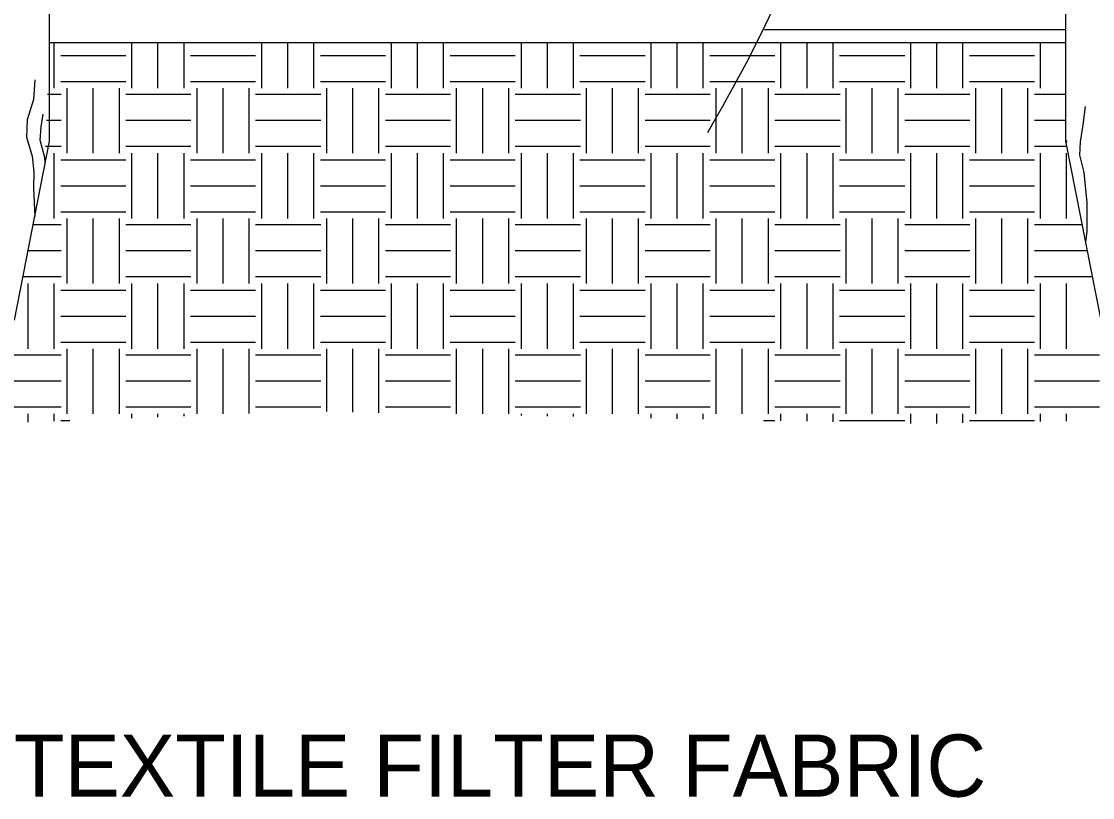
# Model space of a CAD drawing. Extents: x 9881 to 9952, y 9888 to 10017.
# Drawn here: x 9913.59 to 9931.62, y 9951.53 to 9964.58 of the extents above; entities that cross this region are included whole.
import ezdxf

# ---------------------------------------------------------------- set-up
doc = ezdxf.new("R2010")
doc.units = 0
for name, color, linetype in [('Default', 7, 'Continuous'), ('G-ANNO-TEXT', 7, 'Continuous'), ('G-DETL-LINE', 7, 'Continuous'), ('G-DETL-OTLN', 7, 'Continuous'), ('G-DETL-PATT', 7, 'Continuous')]:
    doc.layers.add(name, color=color, linetype=linetype)

msp = doc.modelspace()

# ---------------------------------------------------------------- linework, layer by layer
at = {"layer": 'Default'}
msp.add_line((9913.997, 9962.484), (9914.051, 9962.484), dxfattribs=at)
for points in [[(9913.817, 9963.599), (9913.817, 9963.599)], [(9931.18, 9962.542), (9931.18, 9962.542)]]:
    msp.add_lwpolyline(points, dxfattribs=at)
at = {"layer": 'G-DETL-LINE'}
for p, q in [((9926.102, 9964.447), (9931.175, 9964.447)), ((9914.068, 9964.228), (9931.175, 9964.228))]:
    msp.add_line(p, q, dxfattribs=at)
msp.add_spline([(9926.582, 9977.775), (9924.983, 9975.789), (9924.903, 9972.004), (9926.662, 9969.643), (9927.021, 9967.582), (9926.382, 9965.108), (9925.143, 9962.71)], degree=3, dxfattribs=at)
at = {"layer": 'G-DETL-OTLN'}
for p, q in [((9914.068, 9962.568), (9914.068, 9977.198)), ((9931.175, 9962.568), (9931.175, 9977.198)), ((9913.478, 9959.556), (9914.068, 9962.568)), ((9931.765, 9959.556), (9931.175, 9962.568))]:
    msp.add_line(p, q, dxfattribs=at)
at = {"layer": 'G-DETL-PATT'}
for p, q in [((9914.145, 9963.462), (9914.145, 9964.228)), ((9915.453, 9963.462), (9915.453, 9964.228)), ((9915.892, 9963.462), (9915.892, 9964.228)), ((9916.33, 9963.462), (9916.33, 9964.228)), ((9917.638, 9963.462), (9917.638, 9964.228)), ((9918.076, 9963.462), (9918.076, 9964.228)), ((9918.515, 9963.462), (9918.515, 9964.228)), ((9919.823, 9963.462), (9919.823, 9964.228)), ((9920.261, 9963.462), (9920.261, 9964.228)), ((9920.7, 9963.462), (9920.7, 9964.228)), ((9922.008, 9963.462), (9922.008, 9964.228)), ((9922.446, 9963.462), (9922.446, 9964.228)), ((9922.885, 9963.462), (9922.885, 9964.228)), ((9924.192, 9963.462), (9924.192, 9964.228)), ((9924.631, 9963.462), (9924.631, 9964.228)), ((9925.069, 9963.462), (9925.069, 9964.228)), ((9926.377, 9963.462), (9926.377, 9964.228)), ((9926.816, 9963.462), (9926.816, 9964.228)), ((9927.254, 9963.462), (9927.254, 9964.228)), ((9928.562, 9963.462), (9928.562, 9964.228)), ((9929.001, 9963.462), (9929.001, 9964.228)), ((9929.439, 9963.462), (9929.439, 9964.228)), ((9930.747, 9963.462), (9930.747, 9964.228)), ((9914.255, 9964.01), (9915.351, 9964.01)), ((9916.44, 9964.01), (9917.536, 9964.01)), ((9918.625, 9964.01), (9919.721, 9964.01)), ((9920.809, 9964.01), (9921.906, 9964.01)), ((9922.994, 9964.01), (9924.09, 9964.01)), ((9925.179, 9964.01), (9926.275, 9964.01)), ((9927.364, 9964.01), (9928.46, 9964.01)), ((9929.549, 9964.01), (9930.645, 9964.01)), ((9914.255, 9963.572), (9915.351, 9963.572)), ((9914.365, 9962.366), (9914.365, 9963.462)), ((9914.803, 9962.366), (9914.803, 9963.462)), ((9915.242, 9962.366), (9915.242, 9963.462)), ((9916.44, 9963.572), (9917.536, 9963.572)), ((9916.549, 9962.366), (9916.549, 9963.462)), ((9916.988, 9962.366), (9916.988, 9963.462)), ((9917.426, 9962.366), (9917.426, 9963.462)), ((9918.625, 9963.572), (9919.721, 9963.572)), ((9918.734, 9962.366), (9918.734, 9963.462)), ((9919.173, 9962.366), (9919.173, 9963.462)), ((9919.611, 9962.366), (9919.611, 9963.462)), ((9920.809, 9963.572), (9921.906, 9963.572)), ((9920.919, 9962.366), (9920.919, 9963.462)), ((9921.358, 9962.366), (9921.358, 9963.462)), ((9921.796, 9962.366), (9921.796, 9963.462)), ((9922.994, 9963.572), (9924.09, 9963.572)), ((9923.104, 9962.366), (9923.104, 9963.462)), ((9923.542, 9962.366), (9923.542, 9963.462)), ((9923.981, 9962.366), (9923.981, 9963.462)), ((9925.179, 9963.572), (9926.275, 9963.572)), ((9925.289, 9962.366), (9925.289, 9963.462)), ((9925.727, 9962.366), (9925.727, 9963.462)), ((9926.166, 9962.366), (9926.166, 9963.462)), ((9927.364, 9963.572), (9928.46, 9963.572)), ((9927.473, 9962.366), (9927.473, 9963.462)), ((9927.912, 9962.366), (9927.912, 9963.462)), ((9928.35, 9962.366), (9928.35, 9963.462)), ((9929.549, 9963.572), (9930.645, 9963.572)), ((9929.658, 9962.366), (9929.658, 9963.462)), ((9930.097, 9962.366), (9930.097, 9963.462)), ((9930.535, 9962.366), (9930.535, 9963.462)), ((9914.033, 9963.361), (9914.263, 9963.361)), ((9915.351, 9963.361), (9916.447, 9963.361)), ((9917.536, 9963.361), (9918.632, 9963.361)), ((9919.721, 9963.361), (9920.817, 9963.361)), ((9921.906, 9963.361), (9923.002, 9963.361)), ((9924.09, 9963.361), (9925.187, 9963.361)), ((9926.275, 9963.361), (9927.372, 9963.361)), ((9928.46, 9963.361), (9929.556, 9963.361)), ((9930.645, 9963.361), (9931.175, 9963.361)), ((9914.015, 9962.922), (9914.263, 9962.922)), ((9915.351, 9962.922), (9916.447, 9962.922)), ((9917.536, 9962.922), (9918.632, 9962.922)), ((9919.721, 9962.922), (9920.817, 9962.922)), ((9921.906, 9962.922), (9923.002, 9962.922)), ((9924.09, 9962.922), (9925.187, 9962.922)), ((9926.275, 9962.922), (9927.372, 9962.922)), ((9928.46, 9962.922), (9929.556, 9962.922)), ((9930.645, 9962.922), (9931.175, 9962.922)), ((9914.051, 9962.484), (9914.263, 9962.484)), ((9914.145, 9961.27), (9914.145, 9962.366)), ((9915.351, 9962.484), (9916.447, 9962.484)), ((9915.453, 9961.27), (9915.453, 9962.366)), ((9915.892, 9961.27), (9915.892, 9962.366)), ((9916.33, 9961.27), (9916.33, 9962.366)), ((9917.536, 9962.484), (9918.632, 9962.484)), ((9917.638, 9961.27), (9917.638, 9962.366)), ((9918.076, 9961.27), (9918.076, 9962.366)), ((9918.515, 9961.27), (9918.515, 9962.366)), ((9919.721, 9962.484), (9920.817, 9962.484)), ((9919.823, 9961.27), (9919.823, 9962.366)), ((9920.261, 9961.27), (9920.261, 9962.366)), ((9920.7, 9961.27), (9920.7, 9962.366)), ((9921.906, 9962.484), (9923.002, 9962.484)), ((9922.008, 9961.27), (9922.008, 9962.366)), ((9922.446, 9961.27), (9922.446, 9962.366)), ((9922.885, 9961.27), (9922.885, 9962.366)), ((9924.09, 9962.484), (9925.187, 9962.484)), ((9924.192, 9961.27), (9924.192, 9962.366)), ((9924.631, 9961.27), (9924.631, 9962.366)), ((9925.069, 9961.27), (9925.069, 9962.366)), ((9926.275, 9962.484), (9927.372, 9962.484)), ((9926.377, 9961.27), (9926.377, 9962.366)), ((9926.816, 9961.27), (9926.816, 9962.366)), ((9927.254, 9961.27), (9927.254, 9962.366)), ((9928.46, 9962.484), (9929.556, 9962.484)), ((9928.562, 9961.27), (9928.562, 9962.366)), ((9929.001, 9961.27), (9929.001, 9962.366)), ((9929.439, 9961.27), (9929.439, 9962.366)), ((9930.645, 9962.484), (9931.192, 9962.484)), ((9930.747, 9961.27), (9930.747, 9962.366)), ((9931.185, 9961.27), (9931.185, 9962.366)), ((9914.255, 9962.256), (9915.351, 9962.256)), ((9916.44, 9962.256), (9917.536, 9962.256)), ((9918.625, 9962.256), (9919.721, 9962.256)), ((9920.809, 9962.256), (9921.906, 9962.256)), ((9922.994, 9962.256), (9924.09, 9962.256)), ((9925.179, 9962.256), (9926.275, 9962.256)), ((9927.364, 9962.256), (9928.46, 9962.256)), ((9929.549, 9962.256), (9930.645, 9962.256)), ((9914.255, 9961.818), (9915.351, 9961.818)), ((9916.44, 9961.818), (9917.536, 9961.818)), ((9918.625, 9961.818), (9919.721, 9961.818)), ((9920.809, 9961.818), (9921.906, 9961.818)), ((9922.994, 9961.818), (9924.09, 9961.818)), ((9925.179, 9961.818), (9926.275, 9961.818)), ((9927.364, 9961.818), (9928.46, 9961.818)), ((9929.549, 9961.818), (9930.645, 9961.818)), ((9914.255, 9961.379), (9915.351, 9961.379)), ((9916.44, 9961.379), (9917.536, 9961.379)), ((9918.625, 9961.379), (9919.721, 9961.379)), ((9920.809, 9961.379), (9921.906, 9961.379)), ((9922.994, 9961.379), (9924.09, 9961.379)), ((9925.179, 9961.379), (9926.275, 9961.379)), ((9927.364, 9961.379), (9928.46, 9961.379)), ((9929.549, 9961.379), (9930.645, 9961.379)), ((9913.793, 9961.168), (9914.263, 9961.168)), ((9914.365, 9960.173), (9914.365, 9961.27)), ((9914.803, 9960.173), (9914.803, 9961.27)), ((9915.242, 9960.173), (9915.242, 9961.27)), ((9915.351, 9961.168), (9916.447, 9961.168)), ((9916.549, 9960.173), (9916.549, 9961.27)), ((9916.988, 9960.173), (9916.988, 9961.27)), ((9917.426, 9960.173), (9917.426, 9961.27)), ((9917.536, 9961.168), (9918.632, 9961.168)), ((9918.734, 9960.173), (9918.734, 9961.27)), ((9919.173, 9960.173), (9919.173, 9961.27)), ((9919.611, 9960.173), (9919.611, 9961.27)), ((9919.721, 9961.168), (9920.817, 9961.168)), ((9920.919, 9960.173), (9920.919, 9961.27)), ((9921.358, 9960.173), (9921.358, 9961.27)), ((9921.796, 9960.173), (9921.796, 9961.27)), ((9921.906, 9961.168), (9923.002, 9961.168)), ((9923.104, 9960.173), (9923.104, 9961.27)), ((9923.542, 9960.173), (9923.542, 9961.27)), ((9923.981, 9960.173), (9923.981, 9961.27)), ((9924.09, 9961.168), (9925.187, 9961.168)), ((9925.289, 9960.173), (9925.289, 9961.27)), ((9925.727, 9960.173), (9925.727, 9961.27)), ((9926.166, 9960.173), (9926.166, 9961.27)), ((9926.275, 9961.168), (9927.372, 9961.168)), ((9927.473, 9960.173), (9927.473, 9961.27)), ((9927.912, 9960.173), (9927.912, 9961.27)), ((9928.35, 9960.173), (9928.35, 9961.27)), ((9928.46, 9961.168), (9929.556, 9961.168)), ((9929.658, 9960.173), (9929.658, 9961.27)), ((9930.097, 9960.173), (9930.097, 9961.27)), ((9930.535, 9960.173), (9930.535, 9961.27)), ((9930.645, 9961.168), (9931.45, 9961.168)), ((9913.708, 9960.73), (9914.263, 9960.73)), ((9915.351, 9960.73), (9916.447, 9960.73)), ((9917.536, 9960.73), (9918.632, 9960.73)), ((9919.721, 9960.73), (9920.817, 9960.73)), ((9921.906, 9960.73), (9923.002, 9960.73)), ((9924.09, 9960.73), (9925.187, 9960.73)), ((9926.275, 9960.73), (9927.372, 9960.73)), ((9928.46, 9960.73), (9929.556, 9960.73)), ((9930.645, 9960.73), (9931.535, 9960.73)), ((9913.622, 9960.291), (9914.263, 9960.291)), ((9915.351, 9960.291), (9916.447, 9960.291)), ((9917.536, 9960.291), (9918.632, 9960.291)), ((9919.721, 9960.291), (9920.817, 9960.291)), ((9921.906, 9960.291), (9923.002, 9960.291)), ((9924.09, 9960.291), (9925.187, 9960.291)), ((9926.275, 9960.291), (9927.372, 9960.291)), ((9928.46, 9960.291), (9929.556, 9960.291)), ((9930.645, 9960.291), (9931.621, 9960.291)), ((9913.707, 9959.077), (9913.707, 9960.173)), ((9914.145, 9959.077), (9914.145, 9960.173)), ((9914.255, 9960.064), (9915.351, 9960.064)), ((9915.453, 9959.077), (9915.453, 9960.173)), ((9915.892, 9959.077), (9915.892, 9960.173)), ((9916.33, 9959.077), (9916.33, 9960.173)), ((9916.44, 9960.064), (9917.536, 9960.064)), ((9917.638, 9959.077), (9917.638, 9960.173)), ((9918.076, 9959.077), (9918.076, 9960.173)), ((9918.515, 9959.077), (9918.515, 9960.173)), ((9918.625, 9960.064), (9919.721, 9960.064)), ((9919.823, 9959.077), (9919.823, 9960.173)), ((9920.261, 9959.077), (9920.261, 9960.173)), ((9920.7, 9959.077), (9920.7, 9960.173)), ((9920.809, 9960.064), (9921.906, 9960.064)), ((9922.008, 9959.077), (9922.008, 9960.173)), ((9922.446, 9959.077), (9922.446, 9960.173)), ((9922.885, 9959.077), (9922.885, 9960.173)), ((9922.994, 9960.064), (9924.09, 9960.064)), ((9924.192, 9959.077), (9924.192, 9960.173)), ((9924.631, 9959.077), (9924.631, 9960.173)), ((9925.069, 9959.077), (9925.069, 9960.173)), ((9925.179, 9960.064), (9926.275, 9960.064)), ((9926.377, 9959.077), (9926.377, 9960.173)), ((9926.816, 9959.077), (9926.816, 9960.173)), ((9927.254, 9959.077), (9927.254, 9960.173)), ((9927.364, 9960.064), (9928.46, 9960.064)), ((9928.562, 9959.077), (9928.562, 9960.173)), ((9929.001, 9959.077), (9929.001, 9960.173)), ((9929.439, 9959.077), (9929.439, 9960.173)), ((9929.549, 9960.064), (9930.645, 9960.064)), ((9930.747, 9959.077), (9930.747, 9960.173)), ((9931.185, 9959.077), (9931.185, 9960.173)), ((9914.255, 9959.625), (9915.351, 9959.625)), ((9916.44, 9959.625), (9917.536, 9959.625)), ((9918.625, 9959.625), (9919.721, 9959.625)), ((9920.809, 9959.625), (9921.906, 9959.625)), ((9922.994, 9959.625), (9924.09, 9959.625)), ((9925.179, 9959.625), (9926.275, 9959.625)), ((9927.364, 9959.625), (9928.46, 9959.625)), ((9929.549, 9959.625), (9930.645, 9959.625)), ((9914.255, 9959.187), (9915.351, 9959.187)), ((9916.44, 9959.187), (9917.536, 9959.187)), ((9918.625, 9959.187), (9919.721, 9959.187)), ((9920.809, 9959.187), (9921.906, 9959.187)), ((9922.994, 9959.187), (9924.09, 9959.187)), ((9925.179, 9959.187), (9926.275, 9959.187)), ((9927.364, 9959.187), (9928.46, 9959.187)), ((9929.549, 9959.187), (9930.645, 9959.187)), ((9913.166, 9958.976), (9914.263, 9958.976)), ((9914.365, 9957.981), (9914.365, 9959.077)), ((9914.803, 9957.981), (9914.803, 9959.077)), ((9915.242, 9957.981), (9915.242, 9959.077)), ((9915.351, 9958.976), (9916.447, 9958.976)), ((9916.549, 9957.981), (9916.549, 9959.077)), ((9916.988, 9957.981), (9916.988, 9959.077)), ((9917.426, 9957.988), (9917.426, 9959.077)), ((9917.536, 9958.976), (9918.632, 9958.976)), ((9918.734, 9958.02), (9918.734, 9959.077)), ((9919.173, 9958.011), (9919.173, 9959.077)), ((9919.611, 9958.002), (9919.611, 9959.077)), ((9919.721, 9958.976), (9920.817, 9958.976)), ((9920.919, 9957.981), (9920.919, 9959.077)), ((9921.358, 9957.981), (9921.358, 9959.077)), ((9921.796, 9957.981), (9921.796, 9959.077)), ((9921.906, 9958.976), (9923.002, 9958.976)), ((9923.104, 9957.981), (9923.104, 9959.077)), ((9923.542, 9957.981), (9923.542, 9959.077)), ((9923.981, 9957.981), (9923.981, 9959.077)), ((9924.09, 9958.976), (9925.187, 9958.976)), ((9925.289, 9957.981), (9925.289, 9959.077)), ((9925.727, 9957.981), (9925.727, 9959.077)), ((9926.166, 9957.981), (9926.166, 9959.077)), ((9926.275, 9958.976), (9927.372, 9958.976)), ((9927.473, 9957.981), (9927.473, 9959.077)), ((9927.912, 9957.981), (9927.912, 9959.077)), ((9928.35, 9957.981), (9928.35, 9959.077)), ((9928.46, 9958.976), (9929.556, 9958.976)), ((9929.658, 9957.981), (9929.658, 9959.077)), ((9930.097, 9957.981), (9930.097, 9959.077)), ((9930.535, 9957.981), (9930.535, 9959.077)), ((9930.645, 9958.976), (9931.741, 9958.976)), ((9913.166, 9958.537), (9914.263, 9958.537)), ((9915.351, 9958.537), (9916.447, 9958.537)), ((9917.536, 9958.537), (9918.632, 9958.537)), ((9919.721, 9958.537), (9920.817, 9958.537)), ((9921.906, 9958.537), (9923.002, 9958.537)), ((9924.09, 9958.537), (9925.187, 9958.537)), ((9926.275, 9958.537), (9927.372, 9958.537)), ((9928.46, 9958.537), (9929.556, 9958.537)), ((9930.645, 9958.537), (9931.741, 9958.537)), ((9913.166, 9958.099), (9914.263, 9958.099)), ((9915.351, 9958.099), (9916.447, 9958.099)), ((9917.536, 9958.099), (9918.632, 9958.099)), ((9919.721, 9958.099), (9920.817, 9958.099)), ((9921.906, 9958.099), (9923.002, 9958.099)), ((9924.09, 9958.099), (9925.187, 9958.099)), ((9926.275, 9958.099), (9927.372, 9958.099)), ((9928.46, 9958.099), (9929.556, 9958.099)), ((9930.645, 9958.099), (9931.741, 9958.099)), ((9913.707, 9957.844), (9913.707, 9957.981)), ((9914.145, 9957.861), (9914.145, 9957.981)), ((9914.255, 9957.871), (9914.409, 9957.871)), ((9915.453, 9957.912), (9915.453, 9957.981)), ((9915.892, 9957.929), (9915.892, 9957.981)), ((9916.33, 9957.946), (9916.33, 9957.981)), ((9920.7, 9957.98), (9920.7, 9957.981)), ((9922.008, 9957.954), (9922.008, 9957.981)), ((9922.446, 9957.945), (9922.446, 9957.981)), ((9922.885, 9957.936), (9922.885, 9957.981)), ((9924.192, 9957.909), (9924.192, 9957.981)), ((9924.631, 9957.901), (9924.631, 9957.981)), ((9925.069, 9957.892), (9925.069, 9957.981)), ((9926.084, 9957.871), (9926.275, 9957.871)), ((9926.377, 9957.865), (9926.377, 9957.981)), ((9926.816, 9957.857), (9926.816, 9957.981)), ((9927.254, 9957.848), (9927.254, 9957.981)), ((9927.364, 9957.871), (9928.46, 9957.871)), ((9928.562, 9957.821), (9928.562, 9957.981)), ((9929.001, 9957.821), (9929.001, 9957.981)), ((9929.439, 9957.829), (9929.439, 9957.981)), ((9929.549, 9957.871), (9930.645, 9957.871)), ((9930.747, 9957.851), (9930.747, 9957.981)), ((9931.185, 9957.859), (9931.185, 9957.981))]:
    msp.add_line(p, q, dxfattribs=at)
for points in [[(9913.817, 9963.599), (9913.798, 9963.267), (9913.689, 9962.925), (9913.678, 9962.638), (9913.773, 9962.318), (9913.805, 9962.047), (9913.798, 9961.782)], [(9931.531, 9961.53), (9931.481, 9962.042), (9931.406, 9962.332), (9931.419, 9962.556), (9931.464, 9962.842), (9931.501, 9963.151)], [(9913.994, 9962.194), (9913.985, 9962.294), (9913.91, 9962.584), (9913.923, 9962.808), (9913.957, 9963.023)], [(9931.182, 9962.58), (9931.18, 9962.542)], [(9913.798, 9961.778), (9913.819, 9961.299)], [(9931.508, 9960.867), (9931.531, 9961.054), (9931.531, 9961.526)]]:
    msp.add_lwpolyline(points, dxfattribs=at)

# ---------------------------------------------------------------- texts
at = {"layer": 'G-ANNO-TEXT'}
msp.add_text('GEOTEXTILE FILTER FABRIC', height=1.044, dxfattribs=at).set_placement((9910.362, 9951.545))

doc.saveas('drawing.dxf')
